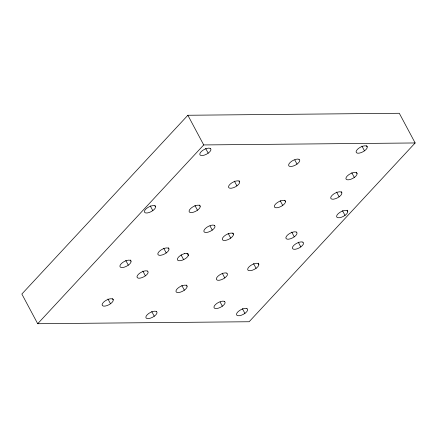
<?xml version="1.0" encoding="UTF-8"?>
<svg xmlns="http://www.w3.org/2000/svg" width="437" height="437" viewBox="0 0 437 437"><rect width="100%" height="100%" fill="white"/><g stroke="black" fill="none" stroke-linecap="round" stroke-linejoin="round"><path stroke-width="0.66" d="M187.866 115.259L21.85 294.041L37.697 323.719L249.134 321.741L415.15 142.959L399.303 113.281L187.866 115.259L203.713 144.937L415.15 142.959M37.697 323.719L203.713 144.937M367.233 146.848L366.506 146.034L365.13 145.789A6.194 2.627 -28.1 0 0 356.521 150.514A6.194 2.627 -28.1 0 0 360.88 152.715A6.194 2.627 -28.1 0 0 367.233 146.848L366.599 145.663M357.051 173.456L356.324 172.642L354.948 172.397A6.194 2.627 -28.1 0 0 346.339 177.127A6.194 2.627 -28.1 0 0 350.698 179.328A6.194 2.627 -28.1 0 0 357.051 173.456L356.417 172.271M341.854 192.848L341.133 192.029L339.751 191.783A6.194 2.627 -28.1 0 0 331.142 196.513A6.194 2.627 -28.1 0 0 335.501 198.715A6.194 2.627 -28.1 0 0 341.854 192.848L341.221 191.657M347.743 211.399L347.022 210.585L345.64 210.339A6.194 2.627 -28.1 0 0 337.031 215.07A6.194 2.627 -28.1 0 0 341.39 217.265A6.194 2.627 -28.1 0 0 347.743 211.399L347.109 210.213M285.465 201.413L284.744 200.599L283.362 200.348A6.194 2.627 -28.1 0 0 274.753 205.079A6.194 2.627 -28.1 0 0 279.112 207.28A6.194 2.627 -28.1 0 0 285.465 201.413L284.831 200.228M239.656 181.896L238.935 181.082L237.559 180.836A6.194 2.627 -28.1 0 0 228.95 185.561A6.194 2.627 -28.1 0 0 233.303 187.763A6.194 2.627 -28.1 0 0 239.656 181.896L239.023 180.71M233.445 234.128L232.719 233.314L231.342 233.068A6.194 2.627 -28.1 0 0 222.733 237.794A6.194 2.627 -28.1 0 0 227.093 239.995A6.194 2.627 -28.1 0 0 233.445 234.128L232.812 232.943M258.813 264.336L258.092 263.522L256.71 263.276A6.194 2.627 -28.1 0 0 248.107 268.001A6.194 2.627 -28.1 0 0 252.46 270.203A6.194 2.627 -28.1 0 0 258.813 264.336L258.18 263.15M200.201 206.215L199.48 205.401L198.103 205.155A6.194 2.627 -28.1 0 0 189.494 209.886A6.194 2.627 -28.1 0 0 193.848 212.087A6.194 2.627 -28.1 0 0 200.201 206.215L199.567 205.029M155.55 206.635L154.824 205.822L153.447 205.576A6.194 2.627 -28.1 0 0 144.838 210.301A6.194 2.627 -28.1 0 0 149.197 212.502A6.194 2.627 -28.1 0 0 155.55 206.635L154.917 205.45M168.966 248.953L168.24 248.14L166.863 247.894A6.194 2.627 -28.1 0 0 158.254 252.624A6.194 2.627 -28.1 0 0 162.613 254.826A6.194 2.627 -28.1 0 0 168.966 248.953L168.332 247.768M187.096 286.197L186.37 285.377L184.993 285.132A6.194 2.627 -28.1 0 0 176.384 289.862A6.194 2.627 -28.1 0 0 180.743 292.063A6.194 2.627 -28.1 0 0 187.096 286.197L186.462 285.006M131.04 261.173L130.313 260.359L128.937 260.113A6.194 2.627 -28.1 0 0 120.328 264.844A6.194 2.627 -28.1 0 0 124.687 267.045A6.194 2.627 -28.1 0 0 131.04 261.173L130.406 259.988M113.254 299.777L112.528 298.963L111.151 298.717A6.194 2.627 -28.1 0 0 102.542 303.442A6.194 2.627 -28.1 0 0 106.901 305.643A6.194 2.627 -28.1 0 0 113.254 299.777L112.62 298.591M361.956 146.095L364.496 150.841M351.774 172.702L354.309 177.455M336.583 192.094L339.117 196.841M342.471 210.645L345.006 215.397M294.795 159.964L297.018 164.121M280.193 200.659L282.728 205.406M298.263 242.18L300.798 246.932M291.736 232.091L294.27 236.838M234.385 181.142L236.92 185.889M205.652 148.427L208.187 153.179M253.542 263.582L256.077 268.329M228.169 233.374L230.703 238.127M210.039 225.962L212.256 230.113M194.929 205.466L197.464 210.213M242.382 308.631L244.917 313.378M222.225 273.185L224.76 277.932M220.133 302.033L222.351 306.184M187.052 253.263L188.32 255.634M181.082 254.902L183.622 259.649M150.273 205.882L152.813 210.629M163.689 248.2L166.224 252.952M181.819 285.443L184.359 290.19M142.861 271.093L145.395 275.845M125.763 260.425L128.298 265.172M151.726 311.483L154.261 316.235M107.977 299.023L110.512 303.77M184.545 253.597L182.278 254.438A6.194 2.627 -28.1 0 0 177.75 260.288A6.194 2.627 -28.1 0 0 186.309 257.967A6.194 2.627 -28.1 0 0 186.408 253.318L184.545 253.597M299.028 159.308L297.652 159.063A6.194 2.627 -28.1 0 0 289.043 163.793A6.194 2.627 -28.1 0 0 293.402 165.994A6.194 2.627 -28.1 0 0 299.755 160.128L299.028 159.308M210.202 148.367L208.82 148.121A6.194 2.627 -28.1 0 0 200.217 152.846A6.194 2.627 -28.1 0 0 204.571 155.048A6.194 2.627 -28.1 0 0 210.924 149.181L210.202 148.367M296.286 232.031L294.904 231.785A6.194 2.627 -28.1 0 0 286.295 236.51A6.194 2.627 -28.1 0 0 290.654 238.711A6.194 2.627 -28.1 0 0 297.007 232.845L296.286 232.031M214.272 225.306L212.89 225.06A6.194 2.627 -28.1 0 0 204.281 229.786A6.194 2.627 -28.1 0 0 208.64 231.987A6.194 2.627 -28.1 0 0 214.993 226.12L214.272 225.306M302.814 242.12L301.432 241.874A6.194 2.627 -28.1 0 0 292.823 246.599A6.194 2.627 -28.1 0 0 297.182 248.8A6.194 2.627 -28.1 0 0 303.535 242.934L302.814 242.12M226.776 273.12L225.399 272.874A6.194 2.627 -28.1 0 0 216.79 277.604A6.194 2.627 -28.1 0 0 221.149 279.806A6.194 2.627 -28.1 0 0 227.502 273.939L226.776 273.12M147.411 271.033L146.029 270.787A6.194 2.627 -28.1 0 0 137.42 275.512A6.194 2.627 -28.1 0 0 141.779 277.714A6.194 2.627 -28.1 0 0 148.132 271.847L147.411 271.033M224.367 301.377L222.99 301.131A6.194 2.627 -28.1 0 0 214.381 305.856A6.194 2.627 -28.1 0 0 218.735 308.058A6.194 2.627 -28.1 0 0 225.088 302.191L224.367 301.377M246.932 308.566L245.55 308.32A6.194 2.627 -28.1 0 0 236.941 313.05A6.194 2.627 -28.1 0 0 241.3 315.252A6.194 2.627 -28.1 0 0 247.653 309.38L246.932 308.566M156.277 311.423L154.895 311.177A6.194 2.627 -28.1 0 0 146.286 315.902A6.194 2.627 -28.1 0 0 150.645 318.103A6.194 2.627 -28.1 0 0 156.998 312.237L156.277 311.423"/></g></svg>
